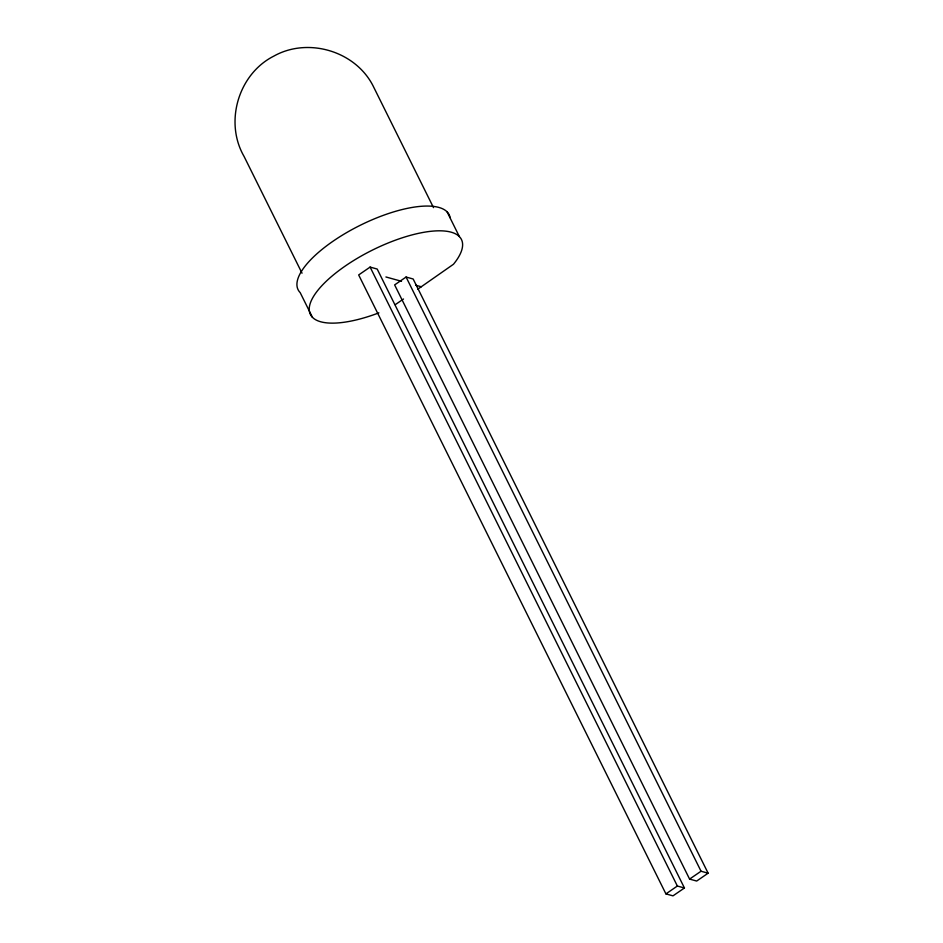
<?xml version="1.0" encoding="UTF-8"?>
<svg xmlns="http://www.w3.org/2000/svg" width="943" height="943" viewBox="0 0 943 943"><rect width="100%" height="100%" fill="white"/><g stroke="black" fill="none" stroke-linecap="round" stroke-linejoin="round"><path stroke-width="1.41" d="M370.116 267.081L358.67 274.943L665.923 893.893L672.996 895.85L684.441 887.988L377.2 269.05L370.116 267.081L677.357 886.031L684.441 887.988M406.079 277.042L394.634 284.904L689.592 879.088L696.677 881.045L708.122 873.194L413.164 278.998L406.079 277.042L701.038 871.226L708.122 873.194M395.2 304.707L403.51 299.002M417.749 289.218L453.477 264.252A84.328 30.082 -26.4 0 0 412.893 234.689A84.328 30.082 -26.4 0 0 311.155 300.982A84.328 30.082 -26.4 0 0 378.886 312.852M665.923 893.893L677.357 886.031M689.592 879.088L701.038 871.226M385.911 276.971L401.494 281.285M415.651 285.21L421.309 286.778M447.076 211.833L459.371 236.599M433.497 207.613L372.921 85.577C354.981 50.828 307.748 37.036 273.8 56.132C238.426 73.99 224.186 122.06 244.06 156.42L302.031 273.199M312.463 317.355L300.169 292.601A84.328 30.082 -26.4 0 1 359.672 225.566A84.328 30.082 -26.4 0 1 450.117 217.644"/></g></svg>
